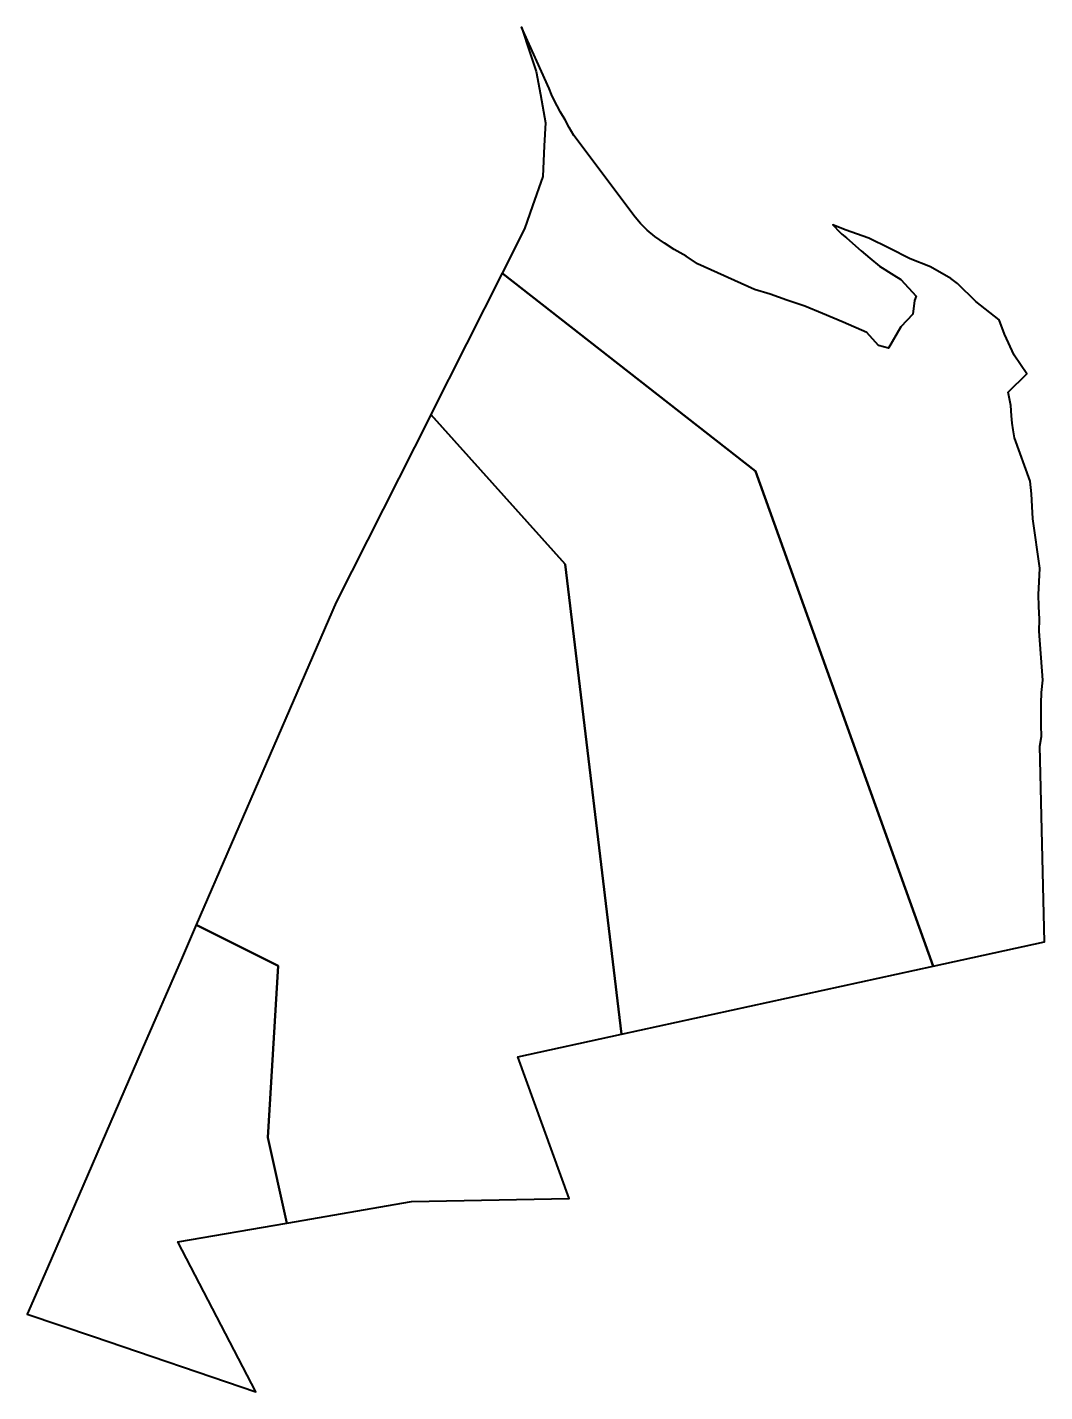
# Model space of a CAD drawing. Header units: metres. Extents: x 807961 to 808052, y 9157573 to 9157695.
import ezdxf

# ---------------------------------------------------------------- set-up
doc = ezdxf.new("R2010")
doc.units = ezdxf.units.M
doc.header["$MEASUREMENT"] = 0
doc.layers.add('PROPUESTA-028', color=1, linetype='Continuous')

msp = doc.modelspace()

# ---------------------------------------------------------------- linework, layer by layer
at = {"layer": 'PROPUESTA-028', "color": 252, "lineweight": 40, "true_color": 0x888888}
for points in [[(808005.76, 9157676.82, 2788), (808003.75, 9157672.85, 2531.5), (808026.42, 9157655.13, 2000), (808042.34, 9157610.82, 2531.5), (808052.31, 9157613, 2788), (808051.88, 9157630.51, 2788), (808052.03, 9157631.39, 2788), (808052, 9157632.39, 2788), (808052, 9157633.32, 2788), (808052.01, 9157634.34, 2788), (808052.04, 9157635.3, 2788), (808052.15, 9157636.42, 2788), (808051.83, 9157640.81, 2788), (808051.86, 9157641.87, 2788), (808051.79, 9157643.01, 2788), (808051.77, 9157644.08, 2788), (808051.81, 9157645.21, 2788), (808051.89, 9157646.46, 2788), (808051.24, 9157650.86, 2788), (808051.2, 9157651.98, 2788), (808051.14, 9157653.1, 2788), (808051.01, 9157654.25, 2788), (808049.6, 9157658.11, 2788), (808049.5, 9157658.82, 2788), (808049.39, 9157659.44, 2788), (808049.34, 9157660.09, 2788), (808049.27, 9157661.01, 2788), (808049.04, 9157662.22, 2788), (808050.71, 9157663.85, 2788), (808049.59, 9157665.51, 2788), (808048.72, 9157667.4, 2788), (808048.24, 9157668.67, 2788), (808046.16, 9157670.31, 2788), (808044.52, 9157671.94, 2788), (808043.9, 9157672.39, 2788), (808042.08, 9157673.43, 2788), (808040.26, 9157674.13, 2788), (808038.39, 9157675.1, 2788), (808036.57, 9157675.98, 2788), (808034.45, 9157676.75, 2788), (808033.34, 9157677.19, 2788), (808033.97, 9157676.54, 2788), (808034.16, 9157676.35, 2788), (808034.56, 9157676.01, 2788), (808035.89, 9157674.85, 2788), (808036.67, 9157674.2, 2788), (808037.54, 9157673.48, 2788), (808038.8, 9157672.69, 2788), (808039.45, 9157672.29, 2788), (808040.8, 9157670.79, 2788), (808040.65, 9157670.42, 2788), (808040.51, 9157669.18, 2788), (808039.43, 9157668.06, 2788), (808038.34, 9157666.16, 2788), (808038.33, 9157666.15, 2788), (808038.33, 9157666.15, 2788), (808038.32, 9157666.16, 2788), (808037.44, 9157666.38, 2788), (808036.38, 9157667.54, 2788), (808034.27, 9157668.48, 2788), (808032.43, 9157669.25, 2788), (808030.85, 9157669.91, 2788), (808029.22, 9157670.44, 2788), (808027.74, 9157670.97, 2788), (808026.35, 9157671.4, 2788), (808021.24, 9157673.69, 2788), (808020.22, 9157674.37, 2788), (808019.16, 9157674.99, 2788), (808018.27, 9157675.56, 2788), (808017.43, 9157676.14, 2788), (808016.74, 9157676.71, 2788), (808016.13, 9157677.3, 2788), (808015.66, 9157677.86, 2788), (808010.17, 9157685.18, 2788), (808009.74, 9157685.9, 2788), (808009.38, 9157686.6, 2788), (808008.98, 9157687.28, 2788), (808008.39, 9157688.4, 2788), (808008.17, 9157688.87, 2788), (808007.97, 9157689.4, 2788), (808005.48, 9157694.88, 2788), (808006.23, 9157692.63, 2788), (808006.8, 9157690.91, 2788), (808007.17, 9157688.87, 2788), (808007.62, 9157686.32, 2788), (808007.52, 9157684.27, 2788), (808007.38, 9157681.51, 2788), (808006.47, 9157678.89, 2788)], [(807976.37, 9157614.5, 2531.5), (807983.71, 9157610.84, 2000), (807982.78, 9157595.47, 2000), (807984.48, 9157587.8, 2531.5), (807995.64, 9157589.73, 2788), (808009.76, 9157590, 2788), (808005.15, 9157602.7, 2788), (808014.42, 9157604.73, 2531.5), (808009.4, 9157646.8, 2000), (807997.38, 9157660.21, 2531.5), (807997.31, 9157660.07, 2788), (807988.91, 9157643.41, 2788)]]:
    msp.add_polyline3d(points, close=True, dxfattribs=at)
at = {"layer": 'PROPUESTA-028', "color": 5, "lineweight": 40, "true_color": 0x0000ff}
for points in [[(808003.75, 9157672.85, 2531.5), (807997.38, 9157660.21, 2531.5), (808009.4, 9157646.8, 2000), (808014.42, 9157604.73, 2531.5), (808042.34, 9157610.82, 2531.5), (808026.42, 9157655.13, 2000)], [(807963.02, 9157583.73, 2788), (807961.25, 9157579.65, 2788), (807967.17, 9157577.64, 2788), (807981.72, 9157572.71, 2788), (807974.71, 9157586.12, 2788), (807984.48, 9157587.8, 2531.5), (807982.78, 9157595.47, 2000), (807983.71, 9157610.84, 2000), (807976.37, 9157614.5, 2531.5), (807975.02, 9157611.39, 2788), (807971.54, 9157603.37, 2788)]]:
    msp.add_polyline3d(points, close=True, dxfattribs=at)

doc.saveas('drawing.dxf')
